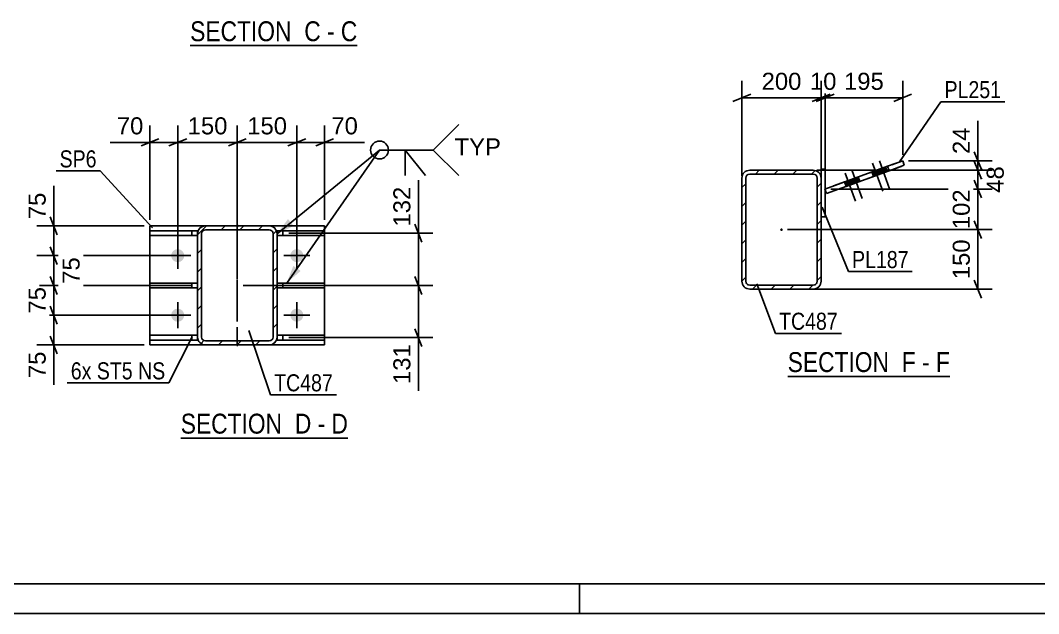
# Model space of a CAD drawing. Header units: millimetres. Extents: x 0 to 841, y 0 to 594.
# Drawn here: x 117.1 to 288.1, y 0 to 99.6 of the extents above; entities that cross this region are included whole.
import ezdxf

# ---------------------------------------------------------------- set-up
doc = ezdxf.new("R2010")
doc.units = ezdxf.units.MM
doc.linetypes.add('DXK_LINE_DOT2', pattern=[3.9198, 1.9599, -1.9599])
doc.linetypes.add('DXK_LINE_DOT3', pattern=[5.9187, 2.979, -0.9799, 0.9799, -0.9799])
doc.styles.add('Arial', font='ARIAL.TTF', dxfattribs={"height": 0.2})
doc.styles.add('Arial Narrow', font='ARIALN.TTF', dxfattribs={"height": 0.2})

# ---------------------------------------------------------------- blocks, each defined once
blk = doc.blocks.new('Unknown-284933746-1132')
at = {"color": 5, "linetype": 'Continuous'}
for p, q in [((5, 5), (836, 5)), ((211, 0), (211, 5)), ((0, 0), (841, 0))]:
    blk.add_line(p, q, dxfattribs=at)
blk = doc.blocks.new('Unknown-284933746-13 - 4263')
at = {"color": 6, "linetype": 'Continuous'}
blk.add_line((145.61, 95.4), (173.68, 95.4), dxfattribs=at)
at = {"color": 0, "linetype": 'Continuous'}
for points in [[(163.72, 96.15), (163.72, 99.65), (145.61, 99.65), (145.61, 96.15)], [(167.54, 96.15), (167.54, 99.65), (164.77, 99.65), (164.77, 96.15)], [(169.86, 96.15), (169.86, 99.65), (168.59, 99.65), (168.59, 96.15)], [(173.68, 96.15), (173.68, 99.65), (170.91, 99.65), (170.91, 96.15)]]:
    blk.add_wipeout(points, dxfattribs=at)
at = {"color": 7, "linetype": 'Continuous', "style": 'Arial Narrow'}
for s, p in [('SECTION ', (145.61, 96.15)), ('C', (164.77, 96.15)), ('C', (170.91, 96.15)), ('-', (168.59, 96.15))]:
    blk.add_text(s, height=3.34, dxfattribs=at).set_placement(p)
blk = doc.blocks.new('Unknown-284933746-14 - 1684')
at = {"color": 6, "linetype": 'Continuous'}
blk.add_line((144.03, 29.49), (172.1, 29.49), dxfattribs=at)
at = {"color": 0, "linetype": 'Continuous'}
for points in [[(162.14, 30.24), (162.14, 33.74), (144.03, 33.74), (144.03, 30.24)], [(165.96, 30.24), (165.96, 33.74), (163.19, 33.74), (163.19, 30.24)], [(168.28, 30.24), (168.28, 33.74), (167.01, 33.74), (167.01, 30.24)], [(172.1, 30.24), (172.1, 33.74), (169.33, 33.74), (169.33, 30.24)]]:
    blk.add_wipeout(points, dxfattribs=at)
at = {"color": 7, "linetype": 'Continuous', "style": 'Arial Narrow'}
for s, p in [('SECTION ', (144.03, 30.24)), ('D', (163.19, 30.24)), ('D', (169.33, 30.24)), ('-', (167.01, 30.24))]:
    blk.add_text(s, height=3.34, dxfattribs=at).set_placement(p)
blk = doc.blocks.new('Unknown-284933746-16 - 3607')
at = {"color": 6, "linetype": 'Continuous'}
blk.add_line((245.96, 39.83), (273.18, 39.83), dxfattribs=at)
at = {"color": 0, "linetype": 'Continuous'}
for points in [[(264.07, 40.58), (264.07, 44.08), (245.96, 44.08), (245.96, 40.58)], [(267.46, 40.58), (267.46, 44.08), (265.12, 44.08), (265.12, 40.58)], [(269.79, 40.58), (269.79, 44.08), (268.51, 44.08), (268.51, 40.58)], [(273.18, 40.58), (273.18, 44.08), (270.84, 44.08), (270.84, 40.58)]]:
    blk.add_wipeout(points, dxfattribs=at)
at = {"color": 7, "linetype": 'Continuous', "style": 'Arial Narrow'}
for s, p in [('SECTION ', (245.96, 40.58)), ('F', (265.12, 40.58)), ('F', (270.84, 40.58)), ('-', (268.51, 40.58))]:
    blk.add_text(s, height=3.34, dxfattribs=at).set_placement(p)
blk = doc.blocks.new('Part-284933746-1744 - 1684')
at = {"color": 2, "linetype": 'Continuous'}
for p, q in [((160.19, 55.53), (168.19, 55.53)), ((168.19, 54.73), (160.19, 54.73)), ((168.19, 55.53), (168.19, 54.73))]:
    blk.add_line(p, q, dxfattribs=at)
at = {"color": 7, "linetype": 'DXK_LINE_DOT2'}
for p, q in [((161.19, 55.53), (160.19, 55.53)), ((160.19, 55.53), (160.19, 55.53)), ((160.19, 55.53), (160.19, 54.73)), ((160.19, 54.73), (161.19, 54.73)), ((168.19, 55.53), (161.19, 55.53)), ((161.19, 55.53), (161.19, 54.73)), ((161.19, 54.73), (168.19, 54.73))]:
    blk.add_line(p, q, dxfattribs=at)
blk = doc.blocks.new('Part-284933746-1736 - 1684')
at = {"linetype": 'Continuous'}
for points in [[(153.52, 65.03, -1), (153.52, 65.23, -1)], [(153.52, 45.03, -1), (153.52, 45.23, -1)]]:
    blk.add_hatch(color=246, dxfattribs=at).paths.add_polyline_path(points)
at = {"color": 2, "linetype": 'Continuous'}
for p, q in [((138.86, 65.13), (138.86, 45.13)), ((138.86, 65.13), (148.19, 65.13)), ((168.19, 65.13), (158.86, 65.13)), ((168.19, 65.13), (168.19, 45.13)), ((138.86, 45.13), (138.86, 45.13)), ((138.86, 45.13), (148.19, 45.13)), ((168.19, 45.13), (158.86, 45.13)), ((168.19, 45.13), (168.19, 45.13))]:
    blk.add_line(p, q, dxfattribs=at)
at = {"color": 7, "linetype": 'DXK_LINE_DOT2'}
for p, q in [((138.86, 65.13), (138.86, 65.13)), ((168.19, 65.13), (138.86, 65.13)), ((158.86, 65.13), (148.19, 65.13)), ((168.19, 65.13), (168.19, 65.13)), ((138.86, 45.13), (168.19, 45.13)), ((158.86, 45.13), (148.19, 45.13))]:
    blk.add_line(p, q, dxfattribs=at)
at = {"color": 7, "linetype": 'DXK_LINE_DOT3'}
blk.add_line((153.52, 45.13), (153.52, 65.13), dxfattribs=at)
at = {"color": 246, "linetype": 'DXK_LINE_DOT2'}
blk.add_line((153.52, 45.13), (153.52, 65.13), dxfattribs=at)
at = {"color": 246, "linetype": 'Continuous'}
for centre in [(153.52, 65.13), (153.52, 45.13)]:
    blk.add_circle(centre, 0.1, dxfattribs=at)
blk = doc.blocks.new('Part-284933746-1759 - 1684')
at = {"color": 2, "linetype": 'Continuous'}
for p, q in [((138.86, 54.73), (138.86, 55.53)), ((138.86, 55.53), (146.86, 55.53)), ((146.86, 54.73), (138.86, 54.73))]:
    blk.add_line(p, q, dxfattribs=at)
at = {"color": 7, "linetype": 'DXK_LINE_DOT2'}
for p, q in [((138.86, 55.53), (145.86, 55.53)), ((138.86, 54.73), (145.86, 54.73)), ((145.86, 54.73), (145.86, 55.53)), ((145.86, 55.53), (146.86, 55.53)), ((145.86, 54.73), (146.86, 54.73)), ((146.86, 55.53), (146.86, 54.73)), ((146.86, 54.73), (146.86, 54.73))]:
    blk.add_line(p, q, dxfattribs=at)
blk = doc.blocks.new('Part-284933746-1703 - 1684')
at = {"linetype": 'Continuous'}
h = blk.add_hatch(dxfattribs=at)
h.set_pattern_fill('', scale=0.7, style=0, pattern_type=0)
h.set_pattern_definition([(45, (160.0898, 64.3055), (-1.57154, 1.57154), [])])
h.paths.add_polyline_path([(160.19, 63.8), (160.09, 64.31), (159.8, 64.74), (159.37, 65.03), (158.86, 65.13), (148.19, 65.13), (147.68, 65.03), (147.25, 64.74), (146.96, 64.31), (146.86, 63.8), (146.86, 46.46), (146.96, 45.95), (147.25, 45.52), (147.68, 45.23), (148.19, 45.13), (158.86, 45.13), (159.37, 45.23), (159.8, 45.52), (160.09, 45.95), (160.19, 46.46)])
h.paths.add_polyline_path([(159.47, 46.21), (159.33, 45.99), (159.11, 45.85), (158.86, 45.8), (148.19, 45.8), (147.94, 45.85), (147.72, 45.99), (147.58, 46.21), (147.52, 46.46), (147.52, 63.8), (147.58, 64.05), (147.72, 64.27), (147.94, 64.41), (148.19, 64.46), (158.86, 64.46), (159.11, 64.41), (159.33, 64.27), (159.47, 64.05), (159.52, 63.8), (159.52, 46.46)])
at = {"color": 7, "linetype": 'DXK_LINE_DOT2'}
for p, q in [((147.68, 65.03), (148.19, 65.13)), ((148.19, 65.13), (158.86, 65.13)), ((158.86, 65.13), (159.37, 65.03)), ((146.86, 63.8), (146.96, 64.31)), ((146.86, 63.8), (146.86, 46.46)), ((147.58, 64.05), (147.52, 63.8)), ((147.52, 46.46), (147.52, 63.8)), ((148.19, 64.46), (147.94, 64.41)), ((148.19, 64.46), (158.86, 64.46)), ((159.11, 64.41), (158.86, 64.46)), ((159.52, 63.8), (159.47, 64.05)), ((159.52, 46.46), (159.52, 63.8)), ((160.09, 64.31), (160.19, 63.8)), ((160.19, 46.46), (160.19, 63.8)), ((146.96, 45.95), (146.86, 46.46)), ((147.52, 46.46), (147.58, 46.21)), ((159.47, 46.21), (159.52, 46.46)), ((160.19, 46.46), (160.09, 45.95)), ((148.19, 45.13), (147.68, 45.23)), ((147.94, 45.85), (148.19, 45.8)), ((148.19, 45.8), (158.86, 45.8)), ((148.19, 45.13), (158.86, 45.13)), ((158.86, 45.8), (159.11, 45.85)), ((159.37, 45.23), (158.86, 45.13))]:
    blk.add_line(p, q, dxfattribs=at)
at = {"color": 2, "linetype": 'Continuous'}
for p, q in [((148.19, 65.13), (147.68, 65.03)), ((148.19, 65.13), (148.19, 65.13)), ((148.19, 65.13), (158.86, 65.13)), ((158.86, 65.13), (158.86, 65.13)), ((159.37, 65.03), (158.86, 65.13)), ((146.96, 64.31), (146.86, 63.8)), ((146.86, 63.8), (146.86, 63.8)), ((146.86, 46.46), (146.86, 63.8)), ((147.52, 63.8), (147.58, 64.05)), ((147.52, 63.8), (147.52, 63.8)), ((147.52, 46.46), (147.52, 63.8)), ((147.94, 64.41), (148.19, 64.46)), ((148.19, 64.46), (148.19, 64.46)), ((148.19, 64.46), (158.86, 64.46)), ((158.86, 64.46), (158.86, 64.46)), ((158.86, 64.46), (159.11, 64.41)), ((159.47, 64.05), (159.52, 63.8)), ((159.52, 63.8), (159.52, 63.8)), ((159.52, 46.46), (159.52, 63.8)), ((160.19, 63.8), (160.09, 64.31)), ((160.19, 63.8), (160.19, 63.8)), ((160.19, 46.46), (160.19, 63.8)), ((146.86, 46.46), (146.86, 46.46)), ((146.86, 46.46), (146.96, 45.95)), ((147.52, 46.46), (147.52, 46.46)), ((147.58, 46.21), (147.52, 46.46)), ((159.52, 46.46), (159.47, 46.21)), ((159.52, 46.46), (159.52, 46.46)), ((160.09, 45.95), (160.19, 46.46)), ((160.19, 46.46), (160.19, 46.46)), ((147.68, 45.23), (148.19, 45.13)), ((148.19, 45.8), (147.94, 45.85)), ((148.19, 45.8), (148.19, 45.8)), ((148.19, 45.8), (158.86, 45.8)), ((148.19, 45.13), (148.19, 45.13)), ((148.19, 45.13), (158.86, 45.13)), ((159.11, 45.85), (158.86, 45.8)), ((158.86, 45.8), (158.86, 45.8)), ((158.86, 45.13), (159.37, 45.23)), ((158.86, 45.13), (158.86, 45.13))]:
    blk.add_line(p, q, dxfattribs=at)
at = {"color": 7, "linetype": 'DXK_LINE_DOT3'}
blk.add_line((153.52, 55.13), (153.52, 55.13), dxfattribs=at)
at = {"color": 7, "linetype": 'DXK_LINE_DOT2'}
for centre, radius, start, end in [((148.19, 63.8), 1.33, 112.5, 157.5), ((158.86, 63.8), 1.33, 22.5, 67.5), ((148.19, 63.8), 0.667, 112.5, 157.5), ((158.86, 63.8), 0.667, 22.5, 67.5), ((148.19, 46.46), 0.667, 202.5, 247.5), ((158.86, 46.46), 0.667, 292.5, 337.5), ((148.19, 46.46), 1.33, 202.5, 247.5), ((158.86, 46.46), 1.33, 292.5, 337.5)]:
    blk.add_arc(centre, radius, start, end, dxfattribs=at)
at = {"color": 2, "linetype": 'Continuous'}
for centre, radius, start, end in [((148.19, 63.8), 1.33, 112.5, 157.5), ((158.86, 63.8), 1.33, 22.5, 67.5), ((148.19, 63.8), 0.667, 112.5, 157.5), ((158.86, 63.8), 0.667, 22.5, 67.5), ((148.19, 46.46), 0.667, 202.5, 247.5), ((158.86, 46.46), 0.667, 292.5, 337.5), ((148.19, 46.46), 1.33, 202.5, 247.5), ((158.86, 46.46), 1.33, 292.5, 337.5)]:
    blk.add_arc(centre, radius, start, end, dxfattribs=at)
blk = doc.blocks.new('Part-284933746-1749 - 1684')
at = {"color": 2, "linetype": 'Continuous'}
for p, q in [((160.19, 64.3), (160.19, 64.3)), ((160.19, 64.3), (168.19, 64.3)), ((160.19, 64.3), (160.19, 63.8)), ((168.19, 63.5), (160.19, 63.5)), ((168.19, 64.3), (168.19, 63.5))]:
    blk.add_line(p, q, dxfattribs=at)
at = {"color": 7, "linetype": 'DXK_LINE_DOT2'}
for p, q in [((161.19, 64.3), (160.19, 64.3)), ((160.19, 63.5), (160.19, 63.8)), ((161.19, 63.5), (160.19, 63.5)), ((168.19, 64.3), (161.19, 64.3)), ((161.19, 64.3), (161.19, 63.5)), ((161.19, 63.5), (168.19, 63.5))]:
    blk.add_line(p, q, dxfattribs=at)
blk = doc.blocks.new('Part-284933746-1754 - 1684')
at = {"color": 2, "linetype": 'Continuous'}
for p, q in [((160.19, 46.76), (168.19, 46.76)), ((160.19, 46.46), (160.19, 45.96)), ((168.19, 46.76), (168.19, 45.96)), ((168.19, 45.96), (160.19, 45.96))]:
    blk.add_line(p, q, dxfattribs=at)
at = {"color": 7, "linetype": 'DXK_LINE_DOT2'}
for p, q in [((161.19, 46.76), (160.19, 46.76)), ((160.19, 46.76), (160.19, 46.76)), ((160.19, 46.76), (160.19, 46.46)), ((168.19, 46.76), (161.19, 46.76)), ((161.19, 46.76), (161.19, 45.96)), ((161.19, 45.96), (160.19, 45.96)), ((160.19, 45.96), (160.19, 45.96)), ((168.19, 45.96), (161.19, 45.96))]:
    blk.add_line(p, q, dxfattribs=at)
blk = doc.blocks.new('Part-284933746-1764 - 1684')
at = {"color": 2, "linetype": 'Continuous'}
for p, q in [((138.86, 63.5), (138.86, 64.3)), ((138.86, 64.3), (146.86, 64.3)), ((146.86, 63.5), (138.86, 63.5)), ((146.86, 64.3), (146.86, 63.8))]:
    blk.add_line(p, q, dxfattribs=at)
at = {"color": 7, "linetype": 'DXK_LINE_DOT2'}
for p, q in [((138.86, 64.3), (145.86, 64.3)), ((138.86, 63.5), (145.86, 63.5)), ((145.86, 63.5), (145.86, 64.3)), ((145.86, 64.3), (146.86, 64.3)), ((145.86, 63.5), (146.86, 63.5)), ((146.86, 63.8), (146.86, 63.5)), ((146.86, 63.5), (146.86, 63.5))]:
    blk.add_line(p, q, dxfattribs=at)
blk = doc.blocks.new('Part-284933746-1769 - 1684')
at = {"color": 2, "linetype": 'Continuous'}
for p, q in [((138.86, 45.96), (138.86, 46.76)), ((138.86, 46.76), (146.86, 46.76)), ((146.86, 45.96), (146.86, 46.46)), ((146.86, 45.96), (138.86, 45.96)), ((146.86, 45.96), (146.86, 45.96))]:
    blk.add_line(p, q, dxfattribs=at)
at = {"color": 7, "linetype": 'DXK_LINE_DOT2'}
for p, q in [((145.86, 46.76), (138.86, 46.76)), ((145.86, 45.96), (145.86, 46.76)), ((145.86, 46.76), (146.86, 46.76)), ((146.86, 46.76), (146.86, 46.46)), ((138.86, 45.96), (145.86, 45.96)), ((145.86, 45.96), (146.86, 45.96)), ((146.86, 45.96), (146.86, 45.96))]:
    blk.add_line(p, q, dxfattribs=at)
blk = doc.blocks.new('Bolt-284933746-1810 - 1684')
at = {"linetype": 'Continuous'}
for points in [[(142.42, 60.13, -1), (144.62, 60.13, -1)], [(162.42, 60.13, -1), (164.62, 60.13, -1)], [(142.42, 50.13, -1), (144.62, 50.13, -1)], [(162.42, 50.13, -1), (164.62, 50.13, -1)]]:
    blk.add_hatch(color=1, dxfattribs=at).paths.add_polyline_path(points)
at = {"color": 1, "linetype": 'Continuous'}
for p, q in [((143.52, 57.93), (143.52, 62.33)), ((163.52, 57.93), (163.52, 62.33)), ((145.72, 60.13), (141.32, 60.13)), ((165.72, 60.13), (161.32, 60.13)), ((143.52, 47.93), (143.52, 52.33)), ((163.52, 47.93), (163.52, 52.33)), ((145.72, 50.13), (141.32, 50.13)), ((165.72, 50.13), (161.32, 50.13))]:
    blk.add_line(p, q, dxfattribs=at)
blk = doc.blocks.new('Part-284933746-3629 - 3607')
at = {"linetype": 'Continuous'}
h = blk.add_hatch(dxfattribs=at)
h.set_pattern_fill('', scale=0.7, style=0, pattern_type=0)
h.set_pattern_definition([(45, (238.244, 55.835), (-1.57154, 1.57154), [])])
h.paths.add_polyline_path([(238.24, 73.17), (238.24, 55.84), (238.35, 55.32), (238.63, 54.89), (239.07, 54.6), (239.58, 54.5), (250.24, 54.5), (250.75, 54.6), (251.19, 54.89), (251.48, 55.32), (251.58, 55.84), (251.58, 73.17), (251.48, 73.68), (251.19, 74.11), (250.75, 74.4), (250.24, 74.5), (239.58, 74.5), (239.07, 74.4), (238.63, 74.11), (238.35, 73.68)])
h.paths.add_polyline_path([(239.11, 73.64), (239.32, 73.78), (239.58, 73.84), (250.24, 73.84), (250.5, 73.78), (250.72, 73.64), (250.86, 73.42), (250.91, 73.17), (250.91, 55.84), (250.86, 55.58), (250.72, 55.36), (250.5, 55.22), (250.24, 55.17), (239.58, 55.17), (239.32, 55.22), (239.11, 55.36), (238.96, 55.58), (238.91, 55.84), (238.91, 73.17), (238.96, 73.42)])
blk.add_hatch(color=246, dxfattribs=at).paths.add_polyline_path([(244.91, 64.4, -1), (244.91, 64.6, -1)])
at = {"color": 2, "linetype": 'Continuous'}
for p, q in [((238.35, 73.68), (238.24, 73.17)), ((239.58, 74.5), (239.07, 74.4)), ((239.32, 73.78), (239.58, 73.84)), ((239.58, 74.5), (239.58, 74.5)), ((239.58, 74.5), (250.24, 74.5)), ((239.58, 73.83), (239.58, 73.84)), ((239.58, 73.84), (250.24, 73.84)), ((250.24, 74.5), (250.24, 74.5)), ((250.75, 74.4), (250.24, 74.5)), ((250.24, 73.83), (250.24, 73.84)), ((250.24, 73.84), (250.5, 73.78)), ((251.58, 73.17), (251.48, 73.68)), ((238.24, 73.17), (238.24, 73.17)), ((238.24, 55.84), (238.24, 73.17)), ((238.91, 73.17), (238.96, 73.42)), ((238.91, 73.17), (238.91, 73.17)), ((238.91, 55.84), (238.91, 73.17)), ((250.86, 73.42), (250.91, 73.17)), ((250.91, 73.17), (250.91, 73.17)), ((250.91, 55.84), (250.91, 73.17)), ((251.58, 73.17), (251.58, 73.17)), ((251.58, 55.84), (251.58, 73.17)), ((238.24, 55.83), (238.24, 55.84)), ((238.24, 55.84), (238.35, 55.32)), ((238.91, 55.83), (238.91, 55.84)), ((238.96, 55.58), (238.91, 55.84)), ((239.58, 55.17), (239.32, 55.22)), ((239.58, 55.17), (239.58, 55.17)), ((239.58, 55.17), (250.24, 55.17)), ((250.5, 55.22), (250.24, 55.17)), ((250.24, 55.17), (250.24, 55.17)), ((250.91, 55.84), (250.86, 55.58)), ((250.91, 55.83), (250.91, 55.84)), ((251.48, 55.32), (251.58, 55.84)), ((251.58, 55.83), (251.58, 55.84)), ((239.07, 54.6), (239.58, 54.5)), ((239.58, 54.5), (239.58, 54.5)), ((239.58, 54.5), (250.24, 54.5)), ((250.24, 54.5), (250.75, 54.6)), ((250.24, 54.5), (250.24, 54.5))]:
    blk.add_line(p, q, dxfattribs=at)
at = {"color": 7, "linetype": 'DXK_LINE_DOT3'}
blk.add_line((244.91, 64.5), (244.91, 64.5), dxfattribs=at)
at = {"color": 246, "linetype": 'DXK_LINE_DOT2'}
blk.add_line((244.91, 64.5), (244.91, 64.5), dxfattribs=at)
at = {"color": 246, "linetype": 'Continuous'}
blk.add_circle((244.91, 64.5), 0.1, dxfattribs=at)
at = {"color": 2, "linetype": 'Continuous'}
for centre, radius, start, end in [((239.58, 73.17), 1.33, 112.5, 157.5), ((239.58, 73.17), 0.667, 112.5, 157.5), ((250.24, 73.17), 0.667, 22.5, 67.5), ((250.24, 73.17), 1.33, 22.5, 67.5), ((239.58, 55.84), 1.33, 202.5, 247.5), ((239.58, 55.84), 0.667, 202.5, 247.5), ((250.24, 55.84), 0.667, 292.5, 337.5), ((250.24, 55.84), 1.33, 292.5, 337.5)]:
    blk.add_arc(centre, radius, start, end, dxfattribs=at)
blk = doc.blocks.new('Part-284933746-3693 - 3607')
at = {"color": 2, "linetype": 'Continuous'}
for p, q in [((251.58, 74.64), (251.58, 74.64)), ((251.58, 74.64), (251.58, 73.17)), ((252.24, 74.64), (251.58, 74.64)), ((252.24, 74.64), (252.24, 74.64)), ((252.24, 66.64), (252.24, 74.64)), ((252.24, 66.64), (251.58, 66.64)), ((252.24, 66.64), (252.24, 66.64))]:
    blk.add_line(p, q, dxfattribs=at)
at = {"color": 7, "linetype": 'DXK_LINE_DOT2'}
for p, q in [((251.58, 74.64), (252.24, 74.64)), ((251.58, 73.17), (251.58, 66.64)), ((251.58, 66.64), (252.24, 66.64))]:
    blk.add_line(p, q, dxfattribs=at)
blk = doc.blocks.new('Bolt-284933746-3663 - 3607')
at = {"linetype": 'Continuous'}
for points in [[(260.38, 73.45), (261.51, 73.86), (261.24, 74.61), (260.11, 74.2)], [(261.51, 73.86), (262.64, 74.27), (262.37, 75.02), (261.24, 74.61)], [(255.79, 71.78), (256.92, 72.19), (256.65, 72.94), (255.52, 72.53)], [(256.92, 72.19), (258.05, 72.6), (257.78, 73.35), (256.65, 72.94)]]:
    blk.add_hatch(color=1, dxfattribs=at).paths.add_polyline_path(points)
at = {"color": 1, "linetype": 'Continuous'}
for p, q in [((260.22, 75.66), (261.93, 70.96)), ((261.35, 76.07), (263.06, 71.37)), ((255.63, 73.99), (257.34, 69.29)), ((256.76, 74.4), (258.47, 69.7)), ((260.11, 74.2), (260.38, 73.45)), ((261.24, 74.61), (261.51, 73.86)), ((261.24, 74.61), (261.51, 73.86)), ((262.37, 75.02), (262.64, 74.27)), ((255.52, 72.53), (255.79, 71.78)), ((256.65, 72.94), (256.92, 72.19)), ((256.65, 72.94), (256.92, 72.19)), ((257.78, 73.35), (258.05, 72.6))]:
    blk.add_line(p, q, dxfattribs=at)
blk = doc.blocks.new('Part-284933746-3680 - 3607')
at = {"color": 7, "linetype": 'DXK_LINE_DOT2'}
for p, q in [((265.27, 76.08), (255.51, 72.52)), ((255.78, 71.77), (265.54, 75.32)), ((255.51, 72.52), (252.21, 71.32)), ((255.51, 72.52), (255.78, 71.77)), ((252.21, 71.32), (252.48, 70.57)), ((252.48, 70.57), (255.78, 71.77))]:
    blk.add_line(p, q, dxfattribs=at)
at = {"color": 2, "linetype": 'Continuous'}
for p, q in [((262.72, 75.15), (265.27, 76.08)), ((265.54, 75.32), (262.99, 74.4)), ((265.27, 76.08), (265.54, 75.32)), ((252.21, 71.32), (262.72, 75.15)), ((262.99, 74.4), (252.48, 70.57)), ((262.72, 75.15), (262.99, 74.4)), ((252.21, 71.32), (252.21, 71.32)), ((252.21, 71.32), (252.48, 70.57)), ((252.48, 70.57), (252.48, 70.57))]:
    blk.add_line(p, q, dxfattribs=at)
blk = doc.blocks.new('StraightDimension-284933746-1872 - 1684')
at = {"color": 7, "linetype": 'Continuous'}
for p, q in [((183.34, 56.63), (184.54, 53.63)), ((154.52, 55.13), (186.34, 55.13)), ((183.94, 46.36), (183.94, 55.13)), ((162.19, 46.36), (186.34, 46.36)), ((184.54, 44.86), (183.34, 47.86))]:
    blk.add_line(p, q, dxfattribs=at)
at = {"color": 0}
blk.add_wipeout([(183.19, 45.84), (178.99, 45.84), (178.99, 37.97), (183.19, 37.97)], dxfattribs=at)
at = {"color": 7, "linetype": 'Continuous'}
blk.add_line((183.94, 46.36), (183.94, 37.44), dxfattribs=at)
blk.add_line((183.94, 46.36), (183.94, 37.44), dxfattribs=at)
at = {"color": 3, "style": 'Arial'}
blk.add_text('131', height=2.865, rotation=90.0002, dxfattribs=at).set_placement((182.59, 38.57))
blk = doc.blocks.new('StraightDimension-284933746-1890 - 1684')
at = {"color": 7, "linetype": 'Continuous'}
for p, q in [((137.86, 65.13), (119.84, 65.13)), ((122.09, 66.63), (123.29, 63.63)), ((122.69, 60.13), (122.69, 65.13)), ((123.29, 58.63), (122.09, 61.63)), ((142.52, 60.13), (119.84, 60.13))]:
    blk.add_line(p, q, dxfattribs=at)
at = {"color": 0}
blk.add_wipeout([(121.94, 71.3), (117.74, 71.3), (117.74, 65.65), (121.94, 65.65)], dxfattribs=at)
at = {"color": 7, "linetype": 'Continuous'}
blk.add_line((122.69, 65.13), (122.69, 71.83), dxfattribs=at)
blk.add_line((122.69, 65.13), (122.69, 71.83), dxfattribs=at)
at = {"color": 3, "style": 'Arial'}
blk.add_text('75', height=2.865, rotation=90.0002, dxfattribs=at).set_placement((121.34, 66.25))
blk = doc.blocks.new('StraightDimension-284933746-1822 - 1684')
at = {"color": 7, "linetype": 'Continuous'}
for p, q in [((163.52, 61.13), (163.52, 82)), ((168.19, 66.13), (168.19, 82)), ((162.02, 78.55), (165.02, 79.75)), ((163.52, 79.15), (168.19, 79.15)), ((169.69, 79.75), (166.69, 78.55))]:
    blk.add_line(p, q, dxfattribs=at)
at = {"color": 0}
blk.add_wipeout([(174.36, 79.9), (174.36, 84.1), (168.72, 84.1), (168.72, 79.9)], dxfattribs=at)
at = {"color": 7, "linetype": 'Continuous'}
blk.add_line((168.19, 79.15), (174.89, 79.15), dxfattribs=at)
blk.add_line((168.19, 79.15), (174.89, 79.15), dxfattribs=at)
at = {"color": 3, "style": 'Arial'}
blk.add_text('70', height=2.865, dxfattribs=at).set_placement((169.32, 80.5))
blk = doc.blocks.new('StraightDimension-284933746-1832 - 1684')
at = {"color": 7, "linetype": 'Continuous'}
for p, q in [((153.52, 56.13), (153.52, 82)), ((163.52, 61.13), (163.52, 82)), ((152.02, 78.55), (155.02, 79.75)), ((153.52, 79.15), (163.52, 79.15)), ((165.02, 79.75), (162.02, 78.55))]:
    blk.add_line(p, q, dxfattribs=at)
at = {"color": 0}
blk.add_wipeout([(162.46, 79.9), (162.46, 84.1), (154.59, 84.1), (154.59, 79.9)], dxfattribs=at)
at = {"color": 3, "style": 'Arial'}
blk.add_text('150', height=2.865, dxfattribs=at).set_placement((155.19, 80.5))
blk = doc.blocks.new('StraightDimension-284933746-1907 - 1684')
at = {"color": 7, "linetype": 'Continuous'}
for p, q in [((122.09, 51.63), (123.29, 48.63)), ((142.52, 50.13), (119.84, 50.13)), ((122.69, 45.13), (122.69, 50.13)), ((123.29, 43.63), (122.09, 46.63)), ((137.86, 45.13), (119.84, 45.13))]:
    blk.add_line(p, q, dxfattribs=at)
at = {"color": 0}
blk.add_wipeout([(121.94, 44.6), (117.74, 44.6), (117.74, 38.96), (121.94, 38.96)], dxfattribs=at)
at = {"color": 7, "linetype": 'Continuous'}
blk.add_line((122.69, 45.13), (122.69, 38.43), dxfattribs=at)
blk.add_line((122.69, 45.13), (122.69, 38.43), dxfattribs=at)
at = {"color": 3, "style": 'Arial'}
blk.add_text('75', height=2.865, rotation=90.0002, dxfattribs=at).set_placement((121.34, 39.56))
blk = doc.blocks.new('StraightDimension-284933746-1843 - 1684')
at = {"color": 7, "linetype": 'Continuous'}
for p, q in [((143.52, 61.13), (143.52, 82)), ((153.52, 56.13), (153.52, 82)), ((142.02, 78.55), (145.02, 79.75)), ((143.52, 79.15), (153.52, 79.15)), ((155.02, 79.75), (152.02, 78.55))]:
    blk.add_line(p, q, dxfattribs=at)
at = {"color": 0}
blk.add_wipeout([(152.46, 79.9), (152.46, 84.1), (144.59, 84.1), (144.59, 79.9)], dxfattribs=at)
at = {"color": 3, "style": 'Arial'}
blk.add_text('150', height=2.865, dxfattribs=at).set_placement((145.19, 80.5))
blk = doc.blocks.new('StraightDimension-284933746-1854 - 1684')
at = {"color": 7, "linetype": 'Continuous'}
for p, q in [((138.86, 66.13), (138.86, 82)), ((143.52, 61.13), (143.52, 82)), ((137.36, 78.55), (140.36, 79.75)), ((138.86, 79.15), (143.52, 79.15)), ((145.02, 79.75), (142.02, 78.55))]:
    blk.add_line(p, q, dxfattribs=at)
at = {"color": 0}
blk.add_wipeout([(138.33, 79.9), (138.33, 84.1), (132.69, 84.1), (132.69, 79.9)], dxfattribs=at)
at = {"color": 7, "linetype": 'Continuous'}
blk.add_line((138.86, 79.15), (132.16, 79.15), dxfattribs=at)
blk.add_line((138.86, 79.15), (132.16, 79.15), dxfattribs=at)
at = {"color": 3, "style": 'Arial'}
blk.add_text('70', height=2.865, dxfattribs=at).set_placement((133.29, 80.5))
blk = doc.blocks.new('StraightDimension-284933746-1865 - 1684')
at = {"color": 7, "linetype": 'Continuous'}
for p, q in [((183.34, 65.4), (184.54, 62.4)), ((162.19, 63.9), (186.34, 63.9)), ((183.94, 55.13), (183.94, 63.9)), ((184.54, 53.63), (183.34, 56.63)), ((154.52, 55.13), (186.34, 55.13))]:
    blk.add_line(p, q, dxfattribs=at)
at = {"color": 0}
blk.add_wipeout([(183.19, 72.29), (178.99, 72.29), (178.99, 64.42), (183.19, 64.42)], dxfattribs=at)
at = {"color": 7, "linetype": 'Continuous'}
blk.add_line((183.94, 63.9), (183.94, 72.82), dxfattribs=at)
blk.add_line((183.94, 63.9), (183.94, 72.82), dxfattribs=at)
at = {"color": 3, "style": 'Arial'}
blk.add_text('132', height=2.865, rotation=90.0002, dxfattribs=at).set_placement((182.59, 65.02))
blk = doc.blocks.new('StraightDimension-284933746-1882 - 1684')
at = {"color": 7, "linetype": 'Continuous'}
for p, q in [((122.09, 56.63), (123.29, 53.63)), ((145.86, 55.13), (119.84, 55.13)), ((122.69, 50.13), (122.69, 55.13)), ((123.29, 48.63), (122.09, 51.63)), ((142.52, 50.13), (119.84, 50.13))]:
    blk.add_line(p, q, dxfattribs=at)
at = {"color": 0}
blk.add_wipeout([(121.94, 55.45), (117.74, 55.45), (117.74, 49.8), (121.94, 49.8)], dxfattribs=at)
at = {"color": 3, "style": 'Arial'}
blk.add_text('75', height=2.865, rotation=90.0002, dxfattribs=at).set_placement((121.34, 50.4))
blk = doc.blocks.new('StraightDimension-284933746-1899 - 1684')
at = {"color": 7, "linetype": 'Continuous'}
for p, q in [((122.09, 61.63), (123.29, 58.63)), ((142.52, 60.13), (120.29, 60.13)), ((122.69, 55.13), (122.69, 60.13)), ((123.29, 53.63), (122.09, 56.63)), ((145.86, 55.13), (120.29, 55.13))]:
    blk.add_line(p, q, dxfattribs=at)
at = {"color": 0}
blk.add_wipeout([(127.64, 60.45), (123.44, 60.45), (123.44, 54.8), (127.64, 54.8)], dxfattribs=at)
at = {"color": 3, "style": 'Arial'}
blk.add_text('75', height=2.865, rotation=90.0002, dxfattribs=at).set_placement((127.04, 55.4))
blk = doc.blocks.new('StraightDimension-284933746-3704 - 3607')
at = {"color": 7, "linetype": 'Continuous'}
for p, q in [((252.24, 72.34), (252.24, 89.48)), ((265.27, 77.08), (265.27, 89.48)), ((253.74, 87.23), (250.74, 86.03)), ((263.77, 86.03), (266.77, 87.23)), ((252.24, 86.63), (265.27, 86.63))]:
    blk.add_line(p, q, dxfattribs=at)
at = {"color": 0}
blk.add_wipeout([(262.69, 87.38), (262.69, 91.58), (254.82, 91.58), (254.82, 87.38)], dxfattribs=at)
at = {"color": 3, "style": 'Arial'}
blk.add_text('195', height=2.865, dxfattribs=at).set_placement((255.42, 87.98))
blk = doc.blocks.new('StraightDimension-284933746-3719 - 3607')
at = {"color": 7, "linetype": 'Continuous'}
for p, q in [((251.58, 74.19), (251.58, 89.48)), ((252.24, 72.34), (252.24, 89.48)), ((250.08, 86.03), (253.08, 87.23)), ((253.74, 87.23), (250.74, 86.03)), ((251.58, 86.63), (252.24, 86.63))]:
    blk.add_line(p, q, dxfattribs=at)
at = {"color": 0}
blk.add_wipeout([(254.73, 87.38), (254.73, 91.58), (249.09, 91.58), (249.09, 87.38)], dxfattribs=at)
at = {"color": 3, "style": 'Arial'}
blk.add_text('10', height=2.865, dxfattribs=at).set_placement((249.69, 87.98))
blk = doc.blocks.new('StraightDimension-284933746-3738 - 3607')
at = {"color": 7, "linetype": 'Continuous'}
for p, q in [((238.24, 73.53), (238.24, 89.48)), ((251.58, 74.19), (251.58, 89.48)), ((239.74, 87.23), (236.74, 86.03)), ((250.08, 86.03), (253.08, 87.23)), ((238.24, 86.63), (251.58, 86.63))]:
    blk.add_line(p, q, dxfattribs=at)
at = {"color": 0}
blk.add_wipeout([(248.85, 87.38), (248.85, 91.58), (240.98, 91.58), (240.98, 87.38)], dxfattribs=at)
at = {"color": 3, "style": 'Arial'}
blk.add_text('200', height=2.865, dxfattribs=at).set_placement((241.58, 87.98))
blk = doc.blocks.new('StraightDimension-284933746-3752 - 3607')
at = {"color": 7, "linetype": 'Continuous'}
for p, q in [((277.29, 76), (278.49, 73)), ((250.86, 74.5), (280.74, 74.5)), ((277.89, 71.32), (277.89, 74.5)), ((278.49, 69.82), (277.29, 72.82)), ((253.21, 71.32), (280.74, 71.32))]:
    blk.add_line(p, q, dxfattribs=at)
at = {"color": 0}
blk.add_wipeout([(282.84, 75.74), (278.64, 75.74), (278.64, 70.09), (282.84, 70.09)], dxfattribs=at)
at = {"color": 3, "style": 'Arial'}
blk.add_text('48', height=2.865, rotation=90.0002, dxfattribs=at).set_placement((282.24, 70.69))
blk = doc.blocks.new('StraightDimension-284933746-3760 - 3607')
at = {"color": 7, "linetype": 'Continuous'}
for p, q in [((277.29, 72.82), (278.49, 69.82)), ((253.21, 71.32), (280.29, 71.32)), ((277.89, 64.5), (277.89, 71.32)), ((278.49, 63), (277.29, 66)), ((245.91, 64.5), (280.29, 64.5))]:
    blk.add_line(p, q, dxfattribs=at)
at = {"color": 0}
blk.add_wipeout([(277.14, 71.85), (272.94, 71.85), (272.94, 63.98), (277.14, 63.98)], dxfattribs=at)
at = {"color": 3, "style": 'Arial'}
blk.add_text('102', height=2.865, rotation=90.0002, dxfattribs=at).set_placement((276.54, 64.58))
blk = doc.blocks.new('StraightDimension-284933746-3766 - 3607')
at = {"color": 7, "linetype": 'Continuous'}
for p, q in [((277.29, 66), (278.49, 63)), ((245.91, 64.5), (280.29, 64.5)), ((277.89, 54.5), (277.89, 64.5)), ((278.49, 53), (277.29, 56)), ((250.03, 54.5), (280.29, 54.5))]:
    blk.add_line(p, q, dxfattribs=at)
at = {"color": 0}
blk.add_wipeout([(277.14, 63.44), (272.94, 63.44), (272.94, 55.57), (277.14, 55.57)], dxfattribs=at)
at = {"color": 3, "style": 'Arial'}
blk.add_text('150', height=2.865, rotation=90.0002, dxfattribs=at).set_placement((276.54, 56.17))
blk = doc.blocks.new('StraightDimension-284933746-3772 - 3607')
at = {"color": 7, "linetype": 'Continuous'}
for p, q in [((277.29, 77.58), (278.49, 74.58)), ((266.27, 76.08), (280.29, 76.08)), ((278.49, 73), (277.29, 76)), ((277.89, 74.5), (277.89, 76.08)), ((250.86, 74.5), (280.29, 74.5))]:
    blk.add_line(p, q, dxfattribs=at)
at = {"color": 0}
blk.add_wipeout([(277.14, 82.25), (272.94, 82.25), (272.94, 76.6), (277.14, 76.6)], dxfattribs=at)
at = {"color": 7, "linetype": 'Continuous'}
blk.add_line((277.89, 76.08), (277.89, 82.77), dxfattribs=at)
blk.add_line((277.89, 76.08), (277.89, 82.77), dxfattribs=at)
at = {"color": 3, "style": 'Arial'}
blk.add_text('24', height=2.865, rotation=90.0002, dxfattribs=at).set_placement((276.54, 77.2))
blk = doc.blocks.new('Mark-284933746-1699 - 1684')
at = {"color": 0}
blk.add_wipeout([(169.58, 37.34), (169.58, 40.34), (159.71, 40.34), (159.71, 37.34)], dxfattribs=at)
blk.add_wipeout([(169.58, 37.34), (169.58, 40.34), (159.71, 40.34), (159.71, 37.34)], dxfattribs=at)
at = {"color": 30, "linetype": 'Continuous'}
for p, q in [((155.48, 47.58), (159.11, 36.74)), ((159.11, 36.74), (170.18, 36.74))]:
    blk.add_line(p, q, dxfattribs=at)
at = {"color": 3, "style": 'Arial Narrow'}
blk.add_text('TC487', height=2.863, dxfattribs=at).set_placement((159.71, 37.34))
blk = doc.blocks.new('Mark-284933746-1732 - 1684')
at = {"color": 0}
blk.add_wipeout([(129.89, 74.95), (129.89, 77.95), (123.68, 77.95), (123.68, 74.95)], dxfattribs=at)
blk.add_wipeout([(129.89, 74.95), (129.89, 77.95), (123.68, 77.95), (123.68, 74.95)], dxfattribs=at)
at = {"color": 30, "linetype": 'Continuous'}
for p in [(123.08, 74.35), (139.26, 64.82)]:
    blk.add_line(p, (130.49, 74.35), dxfattribs=at)
at = {"color": 3, "style": 'Arial Narrow'}
blk.add_text('SP6', height=2.863, dxfattribs=at).set_placement((123.68, 74.95))
blk = doc.blocks.new('WeldMark-284933746-1916 - 1684')
at = {"linetype": 'Continuous'}
for points in [[(162.99, 65.11), (160.19, 63.8), (162.04, 66.27)], [(164.16, 57.56), (161.83, 55.53), (162.93, 58.42)]]:
    blk.add_hatch(color=30, dxfattribs=at).paths.add_polyline_path(points)
at = {"color": 30, "linetype": 'Continuous'}
for p, q in [((160.19, 63.8), (177.41, 77.87)), ((161.83, 55.53), (177.41, 77.87)), ((177.41, 77.87), (186.41, 77.87))]:
    blk.add_line(p, q, dxfattribs=at)
at = {"color": 3, "linetype": 'Continuous'}
for q in [(185.12, 73.59), (181.7, 73.59)]:
    blk.add_line((181.7, 77.87), q, dxfattribs=at)
for start, end in [(90, 270), (270, 90)]:
    blk.add_arc((177.41, 77.87), 1.5, start, end, dxfattribs=at)
at = {"color": 0, "linetype": 'Continuous'}
blk.add_wipeout([(197.79, 76.97), (197.79, 79.97), (190.01, 79.97), (190.01, 76.97)], dxfattribs=at)
blk.add_wipeout([(197.79, 76.97), (197.79, 79.97), (190.01, 79.97), (190.01, 76.97)], dxfattribs=at)
at = {"color": 3, "linetype": 'Continuous'}
for q in [(190.7, 82.16), (190.7, 73.59)]:
    blk.add_line((186.41, 77.87), q, dxfattribs=at)
at = {"color": 3, "linetype": 'Continuous', "style": 'Arial'}
blk.add_text('TYP', height=2.865, dxfattribs=at).set_placement((190.01, 76.97))
blk = doc.blocks.new('MarkSet-284933746-1966 - 1684')
at = {"color": 0}
for points in [[(129.03, 39.35), (129.03, 42.35), (125.56, 42.35), (125.56, 39.35)], [(135.96, 39.35), (135.96, 42.35), (129.93, 42.35), (129.93, 39.35)], [(141.42, 39.35), (141.42, 42.35), (136.86, 42.35), (136.86, 39.35)]]:
    blk.add_wipeout(points, dxfattribs=at)
for points in [[(129.03, 39.35), (129.03, 42.35), (125.56, 42.35), (125.56, 39.35)], [(135.96, 39.35), (135.96, 42.35), (129.93, 42.35), (129.93, 39.35)], [(141.42, 39.35), (141.42, 42.35), (136.86, 42.35), (136.86, 39.35)]]:
    blk.add_wipeout(points, dxfattribs=at)
at = {"color": 30, "linetype": 'Continuous'}
for p in [(145.92, 46.49), (124.96, 38.75)]:
    blk.add_line(p, (142.02, 38.75), dxfattribs=at)
at = {"color": 3, "style": 'Arial Narrow'}
for s, p in [('6x', (125.56, 39.35)), ('ST5', (129.93, 39.35)), ('NS', (136.86, 39.35))]:
    blk.add_text(s, height=2.863, dxfattribs=at).set_placement(p)
blk = doc.blocks.new('Mark-284933746-3625 - 3607')
at = {"color": 0}
blk.add_wipeout([(254.37, 47.68), (254.37, 50.68), (244.51, 50.68), (244.51, 47.68)], dxfattribs=at)
blk.add_wipeout([(254.37, 47.68), (254.37, 50.68), (244.51, 50.68), (244.51, 47.68)], dxfattribs=at)
at = {"color": 30, "linetype": 'Continuous'}
for p, q in [((240.79, 55.42), (243.91, 47.08)), ((243.91, 47.08), (254.97, 47.08))]:
    blk.add_line(p, q, dxfattribs=at)
at = {"color": 3, "style": 'Arial Narrow'}
blk.add_text('TC487', height=2.863, dxfattribs=at).set_placement((244.51, 47.68))
blk = doc.blocks.new('Mark-284933746-3689 - 3607')
at = {"color": 0}
blk.add_wipeout([(266.27, 58.04), (266.27, 61.04), (256.77, 61.04), (256.77, 58.04)], dxfattribs=at)
blk.add_wipeout([(266.27, 58.04), (266.27, 61.04), (256.77, 61.04), (256.77, 58.04)], dxfattribs=at)
at = {"color": 30, "linetype": 'Continuous'}
for p, q in [((251.73, 68.25), (256.17, 57.44)), ((256.17, 57.44), (266.87, 57.44))]:
    blk.add_line(p, q, dxfattribs=at)
at = {"color": 3, "style": 'Arial Narrow'}
blk.add_text('PL187', height=2.863, dxfattribs=at).set_placement((256.77, 58.04))
blk = doc.blocks.new('Mark-284933746-3676 - 3607')
at = {"color": 0}
blk.add_wipeout([(281.8, 86.58), (281.8, 89.58), (272.3, 89.58), (272.3, 86.58)], dxfattribs=at)
blk.add_wipeout([(281.8, 86.58), (281.8, 89.58), (272.3, 89.58), (272.3, 86.58)], dxfattribs=at)
at = {"color": 30, "linetype": 'Continuous'}
for p, q in [((264.75, 75.87), (271.7, 85.98)), ((271.7, 85.98), (282.4, 85.98))]:
    blk.add_line(p, q, dxfattribs=at)
at = {"color": 3, "style": 'Arial Narrow'}
blk.add_text('PL251', height=2.863, dxfattribs=at).set_placement((272.3, 86.58))

msp = doc.modelspace()

# ---------------------------------------------------------------- block references
for name in ['Unknown-284933746-1132', 'Part-284933746-3680 - 3607', 'Bolt-284933746-3663 - 3607', 'Part-284933746-3629 - 3607', 'Part-284933746-3693 - 3607', 'Part-284933746-1736 - 1684', 'Part-284933746-1703 - 1684', 'Part-284933746-1764 - 1684', 'Part-284933746-1749 - 1684', 'Bolt-284933746-1810 - 1684', 'Part-284933746-1759 - 1684', 'Part-284933746-1744 - 1684', 'Part-284933746-1769 - 1684', 'Part-284933746-1754 - 1684']:
    msp.add_blockref(name, (0, 0))

# ---------------------------------------------------------------- next in the draw order: block references
for name in ['Unknown-284933746-13 - 4263', 'StraightDimension-284933746-3704 - 3607', 'StraightDimension-284933746-1822 - 1684', 'StraightDimension-284933746-1890 - 1684', 'StraightDimension-284933746-1872 - 1684', 'StraightDimension-284933746-1907 - 1684', 'Unknown-284933746-16 - 3607', 'Unknown-284933746-14 - 1684']:
    msp.add_blockref(name, (0, 0))

# ---------------------------------------------------------------- next in the draw order: block references
for name in ['StraightDimension-284933746-3719 - 3607', 'StraightDimension-284933746-1832 - 1684', 'MarkSet-284933746-1966 - 1684', 'Mark-284933746-1699 - 1684']:
    msp.add_blockref(name, (0, 0))

# ---------------------------------------------------------------- next in the draw order: block references
for name in ['StraightDimension-284933746-3738 - 3607', 'StraightDimension-284933746-1843 - 1684']:
    msp.add_blockref(name, (0, 0))

# ---------------------------------------------------------------- next in the draw order: block references
for name in ['StraightDimension-284933746-1854 - 1684', 'StraightDimension-284933746-3752 - 3607', 'StraightDimension-284933746-1865 - 1684', 'StraightDimension-284933746-1882 - 1684']:
    msp.add_blockref(name, (0, 0))

# ---------------------------------------------------------------- next in the draw order: block references
for name in ['WeldMark-284933746-1916 - 1684', 'Mark-284933746-1732 - 1684', 'StraightDimension-284933746-3760 - 3607', 'StraightDimension-284933746-1899 - 1684']:
    msp.add_blockref(name, (0, 0))

# ---------------------------------------------------------------- next in the draw order: block references
for name in ['StraightDimension-284933746-3772 - 3607', 'StraightDimension-284933746-3766 - 3607']:
    msp.add_blockref(name, (0, 0))

# ---------------------------------------------------------------- next in the draw order: block references
for name in ['Mark-284933746-3676 - 3607', 'Mark-284933746-3689 - 3607', 'Mark-284933746-3625 - 3607']:
    msp.add_blockref(name, (0, 0))

doc.saveas('drawing.dxf')
